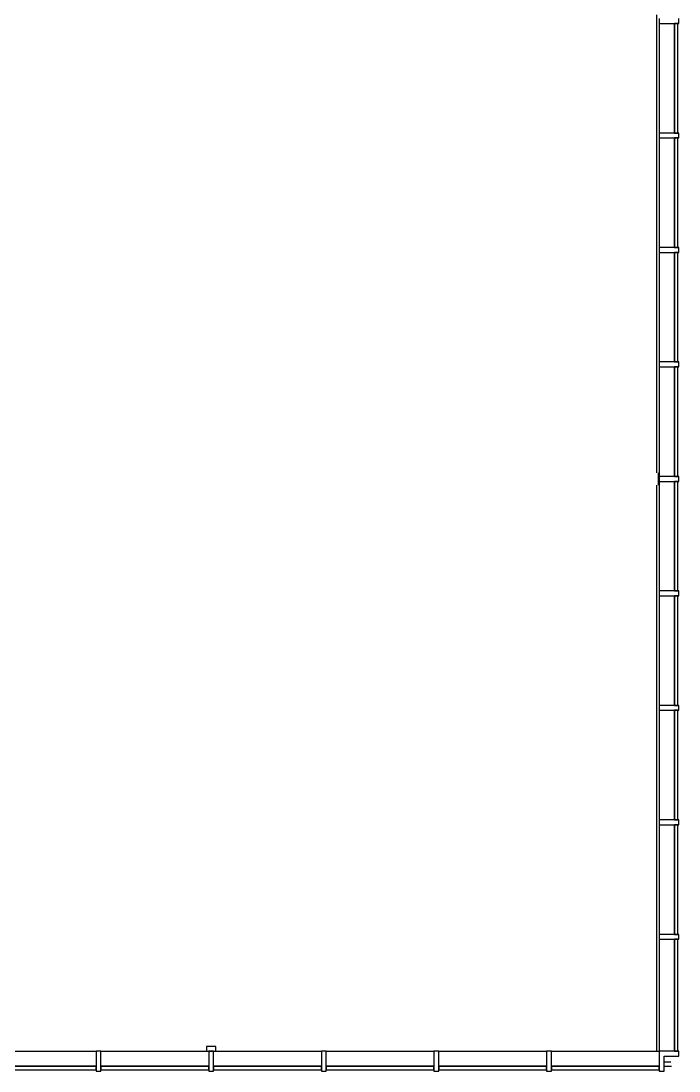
# Model space of a CAD drawing. Header units: millimetres. Extents: x 32.4 to 129.7, y 76.1 to 139.3.
# Drawn here: x 110.24 to 117.25, y 76.09 to 87.28 of the extents above; entities that cross this region are included whole.
import ezdxf

# ---------------------------------------------------------------- set-up
doc = ezdxf.new("R2010")
doc.units = ezdxf.units.MM
doc.layers.add('Lineas Carpintería', color=7, linetype='Continuous')

msp = doc.modelspace()

# ---------------------------------------------------------------- linework, layer by layer
at = {"layer": 'Lineas Carpintería'}
for p, q in [((117.013691, 87.210306), (117.013691, 87.340306)), ((117.013691, 82.460306), (117.013691, 87.210306)), ((117.039191, 87.249306), (117.039191, 86.081306)), ((117.199191, 87.249306), (117.199191, 86.081306)), ((117.236691, 87.249306), (117.201691, 87.249306)), ((117.201691, 87.249306), (117.201691, 86.081306)), ((117.236691, 86.081306), (117.236691, 87.249306)), ((117.201691, 86.081306), (117.236691, 86.081306)), ((117.039191, 86.029306), (117.039191, 84.861306)), ((117.199191, 86.029306), (117.199191, 84.861306)), ((117.236691, 86.029306), (117.201691, 86.029306)), ((117.201691, 86.029306), (117.201691, 84.861306)), ((117.236691, 84.861306), (117.236691, 86.029306)), ((117.201691, 84.861306), (117.236691, 84.861306)), ((117.039191, 84.809306), (117.039191, 83.641306)), ((117.199191, 84.809306), (117.199191, 83.641306)), ((117.236691, 84.809306), (117.201691, 84.809306)), ((117.201691, 84.809306), (117.201691, 83.641306)), ((117.236691, 83.641306), (117.236691, 84.809306)), ((117.039191, 83.589306), (117.039191, 82.421306)), ((117.199191, 83.589306), (117.199191, 82.421306)), ((117.201691, 83.641306), (117.236691, 83.641306)), ((117.236691, 83.589306), (117.201691, 83.589306)), ((117.201691, 83.589306), (117.201691, 82.421306)), ((117.236691, 82.421306), (117.236691, 83.589306)), ((117.030408, 82.330306), (117.030408, 82.460306)), ((117.039191, 82.369306), (117.039191, 81.201306)), ((117.199191, 82.369306), (117.199191, 81.201306)), ((117.201691, 82.421306), (117.236691, 82.421306)), ((117.236691, 82.369306), (117.201691, 82.369306)), ((117.201691, 82.369306), (117.201691, 81.201306)), ((117.236691, 81.201306), (117.236691, 82.369306)), ((117.013691, 76.295306), (117.013691, 82.330306)), ((117.039191, 81.149306), (117.039191, 79.981306)), ((117.199191, 81.149306), (117.199191, 79.981306)), ((117.201691, 81.201306), (117.236691, 81.201306)), ((117.236691, 81.149306), (117.201691, 81.149306)), ((117.201691, 81.149306), (117.201691, 79.981306)), ((117.236691, 79.981306), (117.236691, 81.149306)), ((117.039191, 79.929306), (117.039191, 78.761306)), ((117.199191, 79.929306), (117.199191, 78.761306)), ((117.201691, 79.981306), (117.236691, 79.981306)), ((117.236691, 79.929306), (117.201691, 79.929306)), ((117.201691, 79.929306), (117.201691, 78.761306)), ((117.236691, 78.761306), (117.236691, 79.929306)), ((117.039191, 78.709306), (117.039191, 77.541306)), ((117.199191, 78.709306), (117.199191, 77.541306)), ((117.201691, 78.761306), (117.236691, 78.761306)), ((117.236691, 78.709306), (117.201691, 78.709306)), ((117.201691, 78.709306), (117.201691, 77.541306)), ((117.236691, 77.541306), (117.236691, 78.709306)), ((117.039191, 77.489306), (117.039191, 76.295306)), ((117.199191, 77.489306), (117.199191, 76.295306)), ((117.201691, 77.541306), (117.236691, 77.541306)), ((117.236691, 77.489306), (117.201691, 77.489306)), ((117.201691, 77.489306), (117.201691, 76.295306)), ((117.236691, 76.295306), (117.236691, 77.489306)), ((109.891191, 76.295306), (111.039191, 76.295306)), ((111.091191, 76.295306), (112.215191, 76.295306)), ((112.315191, 76.295306), (113.439191, 76.295306)), ((113.491191, 76.295306), (114.639191, 76.295306)), ((114.691191, 76.295306), (115.839191, 76.295306)), ((115.891191, 76.295306), (117.039191, 76.295306)), ((117.249191, 76.295306), (117.039191, 76.295306)), ((117.039191, 76.295306), (117.039191, 76.085306)), ((117.091191, 76.085306), (117.091191, 76.243306)), ((117.091191, 76.243306), (117.249191, 76.243306)), ((117.201691, 76.295306), (117.236691, 76.295306)), ((117.249191, 76.243306), (117.249191, 76.295306)), ((111.039191, 76.135306), (109.891191, 76.135306)), ((111.039191, 76.132806), (109.891191, 76.132806)), ((109.891191, 76.097806), (111.039191, 76.097806)), ((111.039191, 76.097806), (111.039191, 76.132806)), ((112.239191, 76.135306), (111.091191, 76.135306)), ((112.239191, 76.132806), (111.091191, 76.132806)), ((111.091191, 76.132806), (111.091191, 76.097806)), ((111.091191, 76.097806), (112.239191, 76.097806)), ((112.239191, 76.097806), (112.239191, 76.132806)), ((113.439191, 76.135306), (112.291191, 76.135306)), ((113.439191, 76.132806), (112.291191, 76.132806)), ((112.291191, 76.132806), (112.291191, 76.097806)), ((112.291191, 76.097806), (113.439191, 76.097806)), ((113.439191, 76.097806), (113.439191, 76.132806)), ((114.639191, 76.135306), (113.491191, 76.135306)), ((114.639191, 76.132806), (113.491191, 76.132806)), ((113.491191, 76.132806), (113.491191, 76.097806)), ((113.491191, 76.097806), (114.639191, 76.097806)), ((114.639191, 76.097806), (114.639191, 76.132806)), ((115.839191, 76.135306), (114.691191, 76.135306)), ((115.839191, 76.132806), (114.691191, 76.132806)), ((114.691191, 76.132806), (114.691191, 76.097806)), ((114.691191, 76.097806), (115.839191, 76.097806)), ((115.839191, 76.097806), (115.839191, 76.132806)), ((117.039191, 76.135306), (115.891191, 76.135306)), ((117.039191, 76.132806), (115.891191, 76.132806)), ((115.891191, 76.132806), (115.891191, 76.097806)), ((115.891191, 76.097806), (117.039191, 76.097806)), ((117.039191, 76.097806), (117.039191, 76.132806)), ((117.091191, 76.184256), (117.162941, 76.184256)), ((117.091191, 76.135306), (117.169191, 76.135306)), ((117.039191, 76.085306), (117.091191, 76.085306))]:
    msp.add_line(p, q, dxfattribs=at)
at = {"layer": 'Lineas Carpintería', "extrusion": (0, 0, -1)}
for p, q in [((117.039191, 87.301306), (117.039191, 87.249306)), ((117.249191, 87.249306), (117.249191, 87.301306)), ((117.039191, 87.249306), (117.249191, 87.249306)), ((117.249191, 86.081306), (117.039191, 86.081306)), ((117.039191, 86.081306), (117.039191, 86.029306)), ((117.249191, 86.029306), (117.249191, 86.081306)), ((117.039191, 86.029306), (117.249191, 86.029306)), ((117.249191, 84.861306), (117.039191, 84.861306)), ((117.039191, 84.861306), (117.039191, 84.809306)), ((117.249191, 84.809306), (117.249191, 84.861306)), ((117.039191, 84.809306), (117.249191, 84.809306)), ((117.249191, 83.641306), (117.039191, 83.641306)), ((117.039191, 83.641306), (117.039191, 83.589306)), ((117.039191, 83.589306), (117.249191, 83.589306)), ((117.249191, 83.589306), (117.249191, 83.641306)), ((117.249191, 82.421306), (117.039191, 82.421306)), ((117.039191, 82.421306), (117.039191, 82.369306)), ((117.039191, 82.369306), (117.249191, 82.369306)), ((117.249191, 82.369306), (117.249191, 82.421306)), ((117.249191, 81.201306), (117.039191, 81.201306)), ((117.039191, 81.201306), (117.039191, 81.149306)), ((117.039191, 81.149306), (117.249191, 81.149306)), ((117.249191, 81.149306), (117.249191, 81.201306)), ((117.249191, 79.981306), (117.039191, 79.981306)), ((117.039191, 79.981306), (117.039191, 79.929306)), ((117.039191, 79.929306), (117.249191, 79.929306)), ((117.249191, 79.929306), (117.249191, 79.981306)), ((117.249191, 78.761306), (117.039191, 78.761306)), ((117.039191, 78.761306), (117.039191, 78.709306)), ((117.039191, 78.709306), (117.249191, 78.709306)), ((117.249191, 78.709306), (117.249191, 78.761306)), ((117.249191, 77.541306), (117.039191, 77.541306)), ((117.039191, 77.541306), (117.039191, 77.489306)), ((117.039191, 77.489306), (117.249191, 77.489306)), ((117.249191, 77.489306), (117.249191, 77.541306)), ((112.215191, 76.345306), (112.215191, 76.295306)), ((112.315191, 76.345306), (112.215191, 76.345306)), ((112.315191, 76.295306), (112.315191, 76.345306)), ((111.091191, 76.295306), (111.039191, 76.295306)), ((111.039191, 76.295306), (111.039191, 76.085306)), ((111.091191, 76.085306), (111.091191, 76.295306)), ((112.215191, 76.295306), (112.315191, 76.295306)), ((112.291191, 76.295306), (112.239191, 76.295306)), ((112.239191, 76.295306), (112.239191, 76.085306)), ((112.291191, 76.085306), (112.291191, 76.295306)), ((113.491191, 76.295306), (113.439191, 76.295306)), ((113.439191, 76.295306), (113.439191, 76.085306)), ((113.491191, 76.085306), (113.491191, 76.295306)), ((114.691191, 76.295306), (114.639191, 76.295306)), ((114.639191, 76.295306), (114.639191, 76.085306)), ((114.691191, 76.085306), (114.691191, 76.295306)), ((115.891191, 76.295306), (115.839191, 76.295306)), ((115.839191, 76.295306), (115.839191, 76.085306)), ((115.891191, 76.085306), (115.891191, 76.295306)), ((111.039191, 76.085306), (111.091191, 76.085306)), ((112.239191, 76.085306), (112.291191, 76.085306)), ((113.439191, 76.085306), (113.491191, 76.085306)), ((114.639191, 76.085306), (114.691191, 76.085306)), ((115.839191, 76.085306), (115.891191, 76.085306))]:
    msp.add_line(p, q, dxfattribs=at)

doc.saveas('drawing.dxf')
